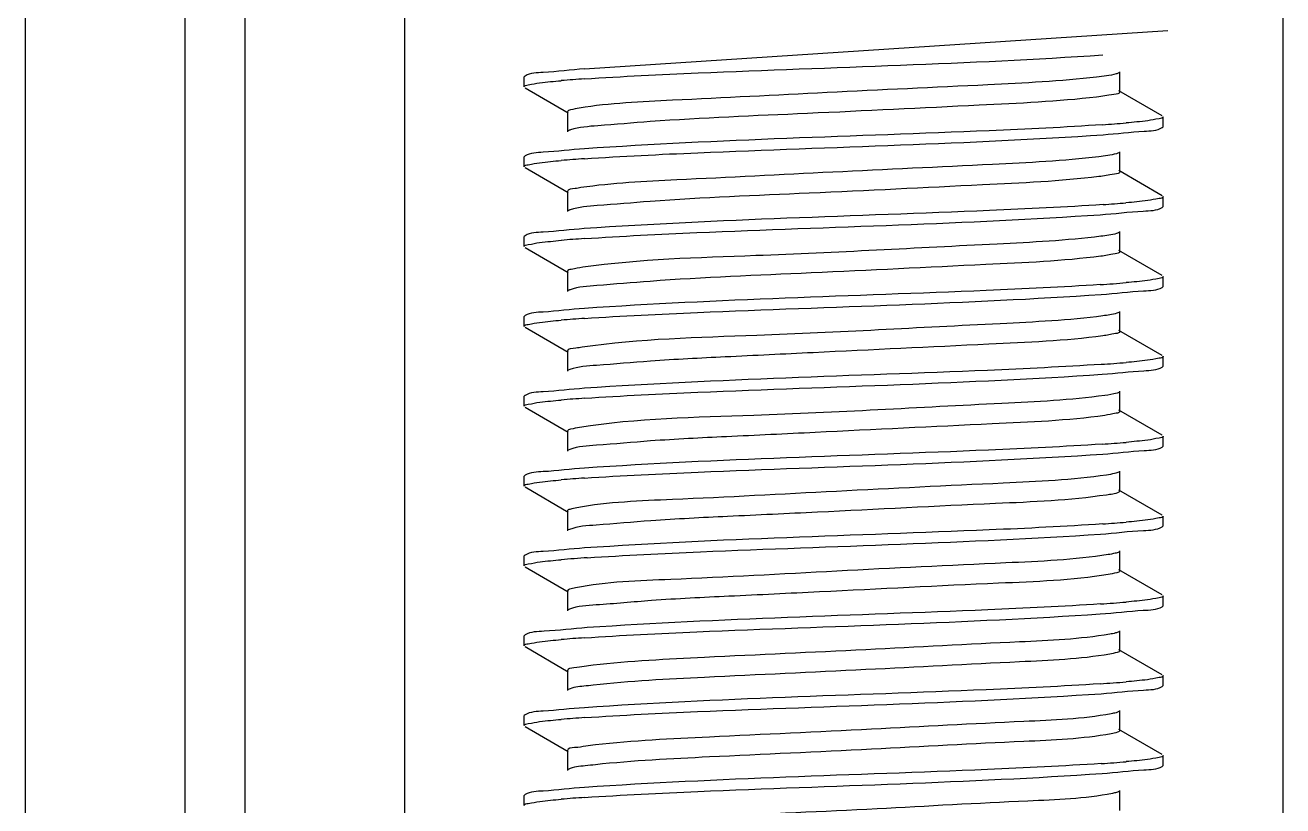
# Model space of a CAD drawing. Extents: x 1382187 to 1725648, y 860327 to 1571294.
# Drawn here: x 1512743.1 to 1513118.2, y 1215101.3 to 1215334.2 of the extents above; entities that cross this region are included whole.
import ezdxf

# ---------------------------------------------------------------- set-up
doc = ezdxf.new("R2010")
doc.units = 0
doc.header["$LTSCALE"] = 1000
doc.header["$MEASUREMENT"] = 0

msp = doc.modelspace()

# ---------------------------------------------------------------- linework, layer by layer
at = {"linetype": 'Continuous'}
for p, q in [((1512743.1, 1215988.29), (1512743.1, 1211247.26)), ((1512790.73, 1215988.29), (1512790.73, 1211247.26)), ((1512808.59, 1215988.29), (1512808.59, 1211247.26)), ((1512856.21, 1215988.29), (1512856.21, 1211247.26)), ((1513118.15, 1215988.29), (1513118.15, 1211247.26)), ((1512909.92, 1215321.12), (1513083.86, 1215332.55)), ((1512892.16, 1215319.01), (1512891.93, 1215318.75)), ((1512891.93, 1215315.78), (1512891.93, 1215318.75)), ((1512891.93, 1215315.78), (1512891.93, 1215318.75)), ((1513069.55, 1215314.29), (1513069.55, 1215320.24)), ((1512892.16, 1215315.52), (1512905.08, 1215308.03)), ((1513082.21, 1215307.11), (1513069.29, 1215314.59)), ((1512904.82, 1215308.34), (1512904.82, 1215302.38)), ((1513082.43, 1215303.87), (1513082.43, 1215306.85)), ((1513082.43, 1215303.87), (1513082.43, 1215306.85)), ((1513082.21, 1215303.61), (1513082.43, 1215303.87)), ((1512892.16, 1215295.2), (1512891.93, 1215294.94)), ((1512891.93, 1215291.96), (1512891.93, 1215294.94)), ((1512891.93, 1215291.96), (1512891.93, 1215294.94)), ((1513069.55, 1215290.48), (1513069.55, 1215296.43)), ((1512892.16, 1215291.7), (1512905.08, 1215284.22)), ((1513082.21, 1215283.3), (1513069.29, 1215290.78)), ((1512904.82, 1215284.52), (1512904.82, 1215278.57)), ((1513082.21, 1215279.8), (1513082.43, 1215280.06)), ((1513082.43, 1215280.06), (1513082.43, 1215283.03)), ((1513082.43, 1215280.06), (1513082.43, 1215283.03)), ((1513069.55, 1215266.66), (1513069.55, 1215272.62)), ((1512892.16, 1215271.39), (1512891.93, 1215271.13)), ((1512891.93, 1215268.15), (1512891.93, 1215271.13)), ((1512891.93, 1215268.15), (1512891.93, 1215271.13)), ((1512892.16, 1215267.89), (1512905.08, 1215260.41)), ((1513082.21, 1215259.48), (1513069.29, 1215266.96)), ((1512904.82, 1215260.71), (1512904.82, 1215254.76)), ((1513082.43, 1215256.25), (1513082.43, 1215259.22)), ((1513082.43, 1215256.25), (1513082.43, 1215259.22)), ((1513082.21, 1215255.98), (1513082.43, 1215256.25)), ((1512892.16, 1215247.58), (1512891.93, 1215247.32)), ((1512891.93, 1215244.34), (1512891.93, 1215247.32)), ((1512891.93, 1215244.34), (1512891.93, 1215247.32)), ((1513069.55, 1215242.85), (1513069.55, 1215248.8)), ((1512892.16, 1215244.08), (1512905.08, 1215236.6)), ((1513082.21, 1215235.67), (1513069.29, 1215243.15)), ((1512904.82, 1215236.9), (1512904.82, 1215230.94)), ((1513082.43, 1215232.43), (1513082.43, 1215235.41)), ((1512905.53, 1215231.44), (1512905.08, 1215231.25)), ((1513082.21, 1215232.17), (1513082.43, 1215232.43)), ((1512892.16, 1215223.76), (1512891.93, 1215223.5)), ((1512891.93, 1215220.53), (1512891.93, 1215223.5)), ((1512891.93, 1215220.53), (1512891.93, 1215223.5)), ((1513069.55, 1215219.04), (1513069.55, 1215224.99)), ((1512892.16, 1215220.27), (1512905.08, 1215212.78)), ((1513082.21, 1215211.86), (1513069.29, 1215219.34)), ((1512904.82, 1215213.08), (1512904.82, 1215207.13)), ((1513082.21, 1215208.36), (1513082.43, 1215208.62)), ((1513082.43, 1215208.62), (1513082.43, 1215211.6)), ((1513082.43, 1215208.62), (1513082.43, 1215211.6)), ((1512905.48, 1215207.61), (1512905.08, 1215207.43)), ((1513069.55, 1215195.22), (1513069.55, 1215201.18)), ((1512892.16, 1215199.95), (1512891.93, 1215199.69)), ((1512891.93, 1215196.71), (1512891.93, 1215199.69)), ((1512891.93, 1215196.71), (1512891.93, 1215199.69)), ((1512892.16, 1215196.45), (1512905.08, 1215188.97)), ((1513082.21, 1215188.04), (1513069.29, 1215195.53)), ((1512904.82, 1215189.27), (1512904.82, 1215183.32)), ((1513082.43, 1215184.81), (1513082.43, 1215187.78)), ((1513082.43, 1215184.81), (1513082.43, 1215187.78)), ((1512905.43, 1215183.78), (1512905.08, 1215183.62)), ((1513082.21, 1215184.55), (1513082.43, 1215184.81)), ((1512892.16, 1215176.14), (1512891.93, 1215175.88)), ((1512891.93, 1215172.9), (1512891.93, 1215175.88)), ((1512891.93, 1215172.9), (1512891.93, 1215175.88)), ((1513069.55, 1215171.41), (1513069.55, 1215177.37)), ((1512892.16, 1215172.64), (1512905.08, 1215165.16)), ((1513082.21, 1215164.23), (1513069.29, 1215171.71)), ((1512904.82, 1215165.46), (1512904.82, 1215159.51)), ((1513082.43, 1215160.99), (1513082.43, 1215163.97)), ((1513082.43, 1215160.99), (1513082.43, 1215163.97)), ((1512905.4, 1215159.95), (1512905.08, 1215159.81)), ((1513082.21, 1215160.73), (1513082.43, 1215160.99)), ((1512892.16, 1215152.32), (1512891.93, 1215152.06)), ((1513069.55, 1215147.6), (1513069.55, 1215153.55)), ((1512891.93, 1215149.09), (1512891.93, 1215152.06)), ((1512891.93, 1215149.09), (1512891.93, 1215152.06)), ((1512892.16, 1215148.83), (1512905.08, 1215141.34)), ((1513082.21, 1215140.42), (1513069.29, 1215147.9)), ((1512904.82, 1215141.65), (1512904.82, 1215135.69)), ((1513082.21, 1215136.92), (1513082.43, 1215137.18)), ((1513082.43, 1215137.18), (1513082.43, 1215140.16)), ((1513082.43, 1215137.18), (1513082.43, 1215140.16)), ((1513069.55, 1215123.79), (1513069.55, 1215129.74)), ((1512892.16, 1215128.51), (1512891.93, 1215128.25)), ((1512891.93, 1215125.27), (1512891.93, 1215128.25)), ((1512891.93, 1215125.27), (1512891.93, 1215128.25)), ((1512892.16, 1215125.01), (1512905.08, 1215117.53)), ((1513082.21, 1215116.61), (1513069.29, 1215124.09)), ((1512904.82, 1215117.83), (1512904.82, 1215111.88)), ((1513082.43, 1215113.37), (1513082.43, 1215116.35)), ((1513082.43, 1215113.37), (1513082.43, 1215116.35)), ((1513082.21, 1215113.11), (1513082.43, 1215113.37)), ((1512892.16, 1215104.7), (1512891.93, 1215104.44)), ((1512891.93, 1215101.46), (1512891.93, 1215104.44)), ((1512891.93, 1215101.46), (1512891.93, 1215104.44)), ((1513069.55, 1215099.97), (1513069.55, 1215105.93))]:
    msp.add_line(p, q, dxfattribs=at)
for centre, radius, start, end in [((1512937.3, 1214909.31), 409.75, 93.8309, 94.8034), ((1513037.09, 1215713.06), 409.49, 273.831, 274.805), ((1512937.21, 1214886.61), 408.64, 93.8384, 94.8035), ((1513037.2, 1215687.85), 408.1, 273.8416, 274.804), ((1512937.22, 1214862.72), 408.71, 93.8379, 94.8036), ((1513036.12, 1215677.53), 421.63, 273.7501, 274.8057), ((1512937.31, 1214837.72), 409.9, 93.83, 94.8034), ((1513036.53, 1215648.55), 416.44, 273.7834, 274.8062), ((1512937.33, 1214813.63), 410.18, 93.8281, 94.8033), ((1513036.86, 1215620.62), 412.32, 273.8111, 274.8058), ((1512937.3, 1214790.22), 409.77, 93.8308, 94.8034), ((1513037.08, 1215594.06), 409.56, 273.8305, 274.805), ((1512938.34, 1214753.41), 422.82, 93.743, 94.805), ((1513036.24, 1215580.77), 420.12, 273.7591, 274.8063), ((1512937.21, 1214743.71), 408.65, 93.8383, 94.8036), ((1513036.11, 1215558.65), 421.81, 273.7489, 274.8056), ((1512937.31, 1214718.67), 409.88, 93.8301, 94.8034), ((1513036.52, 1215529.64), 416.6, 273.7824, 274.8062), ((1512937.33, 1214694.56), 410.18, 93.8281, 94.8033)]:
    msp.add_arc(centre, radius, start, end, dxfattribs=at)
for points, knots in [([(1512909.92, 1215318.14), (1512921.2, 1215318.91), (1512972.71, 1215321.39), (1513024.28, 1215322.58), (1513064.45, 1215325.32)], [0, 0, 0, 0, 0.219207, 1, 1, 1, 1]), ([(1512909.95, 1215321.12), (1512905.83, 1215320.84), (1512900.06, 1215320.04), (1512893.76, 1215319.94), (1512892.16, 1215319.01)], [0, 0, 0, 0, 0.690341, 1, 1, 1, 1]), ([(1513062.63, 1215318.68), (1513051.85, 1215317.44), (1513025.03, 1215316.09), (1512982.84, 1215314.15), (1512942.26, 1215311.99), (1512917.52, 1215310.91), (1512908.34, 1215309.45)], [0, 0, 0, 0, 0.210492, 0.520764, 0.819615, 1, 1, 1, 1]), ([(1513069.29, 1215319.94), (1513069.03, 1215319.79), (1513066.84, 1215319.12), (1513064.58, 1215318.9), (1513062.63, 1215318.68)], [0, 0, 0, 0, 0.130925, 1, 1, 1, 1]), ([(1512891.93, 1215315.78), (1512891.93, 1215316.21), (1512894.22, 1215316.5), (1512895.38, 1215316.81), (1512896.53, 1215316.96)], [0, 0, 0, 0, 0.271512, 1, 1, 1, 1]), ([(1513069.54, 1215314.29), (1513069.55, 1215313.65), (1513066.03, 1215313.42), (1513064.36, 1215312.92), (1513062.63, 1215312.72)], [0, 0, 0, 0, 0.268344, 1, 1, 1, 1]), ([(1513062.63, 1215312.72), (1513051.01, 1215311.39), (1513022.22, 1215310.05), (1512977.87, 1215307.81), (1512939.84, 1215306.32), (1512916.39, 1215304.35), (1512908.36, 1215303.75), (1512905.75, 1215302.95)], [0, 0, 0, 0, 0.223118, 0.549331, 0.848052, 0.947905, 1, 1, 1, 1]), ([(1512908.34, 1215309.45), (1512907.45, 1215309.31), (1512906.5, 1215309.08), (1512904.82, 1215308.68), (1512904.82, 1215308.34)], [0, 0, 0, 0, 0.719855, 1, 1, 1, 1]), ([(1513082.43, 1215306.85), (1513082.43, 1215306.42), (1513080.17, 1215306.13), (1513079.02, 1215305.82), (1513077.87, 1215305.67)], [0, 0, 0, 0, 0.27162, 1, 1, 1, 1]), ([(1512905.75, 1215302.95), (1512905.62, 1215302.91), (1512905.39, 1215302.84), (1512905.17, 1215302.74), (1512905.08, 1215302.68)], [0, 0, 0, 0, 0.565422, 1, 1, 1, 1]), ([(1513064.45, 1215304.48), (1513053.17, 1215303.71), (1513001.66, 1215301.23), (1512950.09, 1215300.04), (1512909.92, 1215297.31)], [0, 0, 0, 0, 0.219225, 1, 1, 1, 1]), ([(1513064.54, 1215301.51), (1513068.63, 1215301.79), (1513074.36, 1215302.58), (1513080.61, 1215302.69), (1513082.21, 1215303.61)], [0, 0, 0, 0, 0.690204, 1, 1, 1, 1]), ([(1512909.85, 1215294.33), (1512921.14, 1215295.1), (1512972.7, 1215297.58), (1513024.33, 1215298.77), (1513064.54, 1215301.51)], [0, 0, 0, 0, 0.219144, 1, 1, 1, 1]), ([(1512909.92, 1215297.31), (1512905.81, 1215297.03), (1512900.05, 1215296.23), (1512893.76, 1215296.12), (1512892.16, 1215295.2)], [0, 0, 0, 0, 0.690315, 1, 1, 1, 1]), ([(1513063.28, 1215294.94), (1513052.76, 1215293.68), (1513026.26, 1215292.36), (1512984.3, 1215290.38), (1512943.4, 1215288.27), (1512918.29, 1215287.12), (1512908.83, 1215285.71)], [0, 0, 0, 0, 0.205418, 0.513768, 0.814544, 1, 1, 1, 1]), ([(1513069.28, 1215296.13), (1513069.05, 1215295.99), (1513067.08, 1215295.37), (1513065.04, 1215295.15), (1513063.28, 1215294.94)], [0, 0, 0, 0, 0.133703, 1, 1, 1, 1]), ([(1512891.93, 1215291.96), (1512891.93, 1215292.4), (1512894.21, 1215292.68), (1512895.36, 1215293), (1512896.51, 1215293.14)], [0, 0, 0, 0, 0.271571, 1, 1, 1, 1]), ([(1513063.28, 1215288.99), (1513051.77, 1215287.6), (1513022.92, 1215286.29), (1512978.36, 1215284.01), (1512939.94, 1215282.54), (1512916.31, 1215280.52), (1512908.24, 1215279.95), (1512905.66, 1215279.11)], [0, 0, 0, 0, 0.220204, 0.547586, 0.848383, 0.94851, 1, 1, 1, 1]), ([(1513069.54, 1215290.48), (1513069.55, 1215289.89), (1513066.38, 1215289.62), (1513064.85, 1215289.18), (1513063.28, 1215288.99)], [0, 0, 0, 0, 0.269649, 1, 1, 1, 1]), ([(1512908.83, 1215285.71), (1512908.25, 1215285.62), (1512907.11, 1215285.3), (1512904.83, 1215285.33), (1512904.82, 1215284.52)], [0, 0, 0, 0, 0.421018, 1, 1, 1, 1]), ([(1513064.54, 1215280.67), (1513053.26, 1215279.9), (1513001.7, 1215277.42), (1512950.07, 1215276.23), (1512909.85, 1215273.49)], [0, 0, 0, 0, 0.219059, 1, 1, 1, 1]), ([(1513063.7, 1215277.64), (1513067.99, 1215277.93), (1513073.99, 1215278.76), (1513080.54, 1215278.84), (1513082.21, 1215279.8)], [0, 0, 0, 0, 0.691064, 1, 1, 1, 1]), ([(1513082.43, 1215283.03), (1513082.43, 1215282.6), (1513080.16, 1215282.32), (1513079.02, 1215282.01), (1513077.87, 1215281.86)], [0, 0, 0, 0, 0.271621, 1, 1, 1, 1]), ([(1512905.66, 1215279.11), (1512905.55, 1215279.08), (1512905.35, 1215279.01), (1512905.16, 1215278.92), (1512905.08, 1215278.87)], [0, 0, 0, 0, 0.559972, 1, 1, 1, 1]), ([(1512909.86, 1215270.51), (1512921.04, 1215271.28), (1512972.32, 1215273.75), (1513023.66, 1215274.97), (1513063.7, 1215277.64)], [0, 0, 0, 0, 0.218315, 1, 1, 1, 1]), ([(1512909.85, 1215273.49), (1512905.76, 1215273.21), (1512900.02, 1215272.42), (1512893.76, 1215272.31), (1512892.16, 1215271.39)], [0, 0, 0, 0, 0.690246, 1, 1, 1, 1]), ([(1513069.28, 1215272.32), (1513069.07, 1215272.19), (1513067.3, 1215271.61), (1513065.47, 1215271.4), (1513063.9, 1215271.2)], [0, 0, 0, 0, 0.136714, 1, 1, 1, 1]), ([(1512891.93, 1215268.15), (1512891.93, 1215268.58), (1512894.21, 1215268.87), (1512895.36, 1215269.18), (1512896.51, 1215269.33)], [0, 0, 0, 0, 0.271569, 1, 1, 1, 1]), ([(1513063.9, 1215271.2), (1513053.64, 1215269.91), (1513019.26, 1215268.27), (1512967.81, 1215265.37), (1512926.43, 1215264.37), (1512909.36, 1215261.97)], [0, 0, 0, 0, 0.200359, 0.665926, 1, 1, 1, 1]), ([(1513063.9, 1215265.25), (1513052.5, 1215263.81), (1513023.63, 1215262.53), (1512978.87, 1215260.2), (1512940.09, 1215258.76), (1512916.25, 1215256.68), (1512908.15, 1215256.14), (1512905.59, 1215255.27)], [0, 0, 0, 0, 0.217121, 0.545559, 0.848485, 0.948981, 1, 1, 1, 1]), ([(1513069.55, 1215266.66), (1513069.55, 1215266.13), (1513066.72, 1215265.82), (1513065.31, 1215265.43), (1513063.9, 1215265.25)], [0, 0, 0, 0, 0.271205, 1, 1, 1, 1]), ([(1512909.36, 1215261.97), (1512908.22, 1215261.81), (1512907.05, 1215261.51), (1512904.82, 1215261.15), (1512904.82, 1215260.71)], [0, 0, 0, 0, 0.725085, 1, 1, 1, 1]), ([(1513082.43, 1215259.22), (1513082.43, 1215258.78), (1513080.1, 1215258.5), (1513078.92, 1215258.18), (1513077.75, 1215258.03)], [0, 0, 0, 0, 0.271165, 1, 1, 1, 1]), ([(1512905.59, 1215255.27), (1512905.49, 1215255.24), (1512905.32, 1215255.18), (1512905.15, 1215255.1), (1512905.08, 1215255.06)], [0, 0, 0, 0, 0.555073, 1, 1, 1, 1]), ([(1513063.7, 1215256.8), (1513052.38, 1215256.05), (1513001.1, 1215253.59), (1512949.76, 1215252.4), (1512909.86, 1215249.68)], [0, 0, 0, 0, 0.221032, 1, 1, 1, 1]), ([(1512909.93, 1215246.71), (1512921.15, 1215247.47), (1512972.51, 1215249.94), (1513023.94, 1215251.15), (1513064.01, 1215253.85)], [0, 0, 0, 0, 0.218794, 1, 1, 1, 1]), ([(1513064.01, 1215253.85), (1513068.23, 1215254.13), (1513074.13, 1215254.95), (1513080.57, 1215255.04), (1513082.21, 1215255.98)], [0, 0, 0, 0, 0.69076, 1, 1, 1, 1]), ([(1512909.86, 1215249.68), (1512905.76, 1215249.4), (1512900.02, 1215248.6), (1512893.76, 1215248.49), (1512892.16, 1215247.58)], [0, 0, 0, 0, 0.690251, 1, 1, 1, 1]), ([(1513064.48, 1215247.47), (1513054.35, 1215246.12), (1513019.86, 1215244.52), (1512968.17, 1215241.53), (1512926.41, 1215240.6), (1512909.2, 1215238.14)], [0, 0, 0, 0, 0.197233, 0.664604, 1, 1, 1, 1]), ([(1513069.28, 1215248.5), (1513069.08, 1215248.39), (1513067.52, 1215247.85), (1513065.88, 1215247.65), (1513064.48, 1215247.47)], [0, 0, 0, 0, 0.139964, 1, 1, 1, 1]), ([(1512891.93, 1215244.34), (1512891.93, 1215244.77), (1512894.22, 1215245.06), (1512895.38, 1215245.37), (1512896.53, 1215245.52)], [0, 0, 0, 0, 0.271503, 1, 1, 1, 1]), ([(1513069.55, 1215242.85), (1513069.55, 1215242.37), (1513067.04, 1215242.03), (1513065.75, 1215241.68), (1513064.48, 1215241.51)], [0, 0, 0, 0, 0.272967, 1, 1, 1, 1]), ([(1513064.48, 1215241.51), (1513053.22, 1215240.01), (1513024.35, 1215238.76), (1512986.82, 1215236.89), (1512953.17, 1215235.28), (1512931.59, 1215234.24), (1512916.23, 1215232.85), (1512908.07, 1215232.33), (1512905.53, 1215231.44)], [0, 0, 0, 0, 0.213883, 0.543283, 0.707942, 0.848388, 0.949336, 1, 1, 1, 1]), ([(1512909.2, 1215238.14), (1512908.56, 1215238.05), (1512907.33, 1215237.7), (1512904.82, 1215237.78), (1512904.82, 1215236.9)], [0, 0, 0, 0, 0.42179, 1, 1, 1, 1]), ([(1513082.43, 1215235.41), (1513082.43, 1215234.97), (1513080.13, 1215234.69), (1513078.97, 1215234.37), (1513077.81, 1215234.22)], [0, 0, 0, 0, 0.27139, 1, 1, 1, 1]), ([(1513064.01, 1215233.01), (1513052.72, 1215232.25), (1513001.35, 1215229.78), (1512949.93, 1215228.59), (1512909.93, 1215225.87)], [0, 0, 0, 0, 0.220239, 1, 1, 1, 1]), ([(1513064.27, 1215230.05), (1513068.42, 1215230.33), (1513074.24, 1215231.14), (1513080.59, 1215231.24), (1513082.21, 1215232.17)], [0, 0, 0, 0, 0.690501, 1, 1, 1, 1]), ([(1512909.95, 1215222.9), (1512921.2, 1215223.66), (1512972.64, 1215226.14), (1513024.15, 1215227.34), (1513064.27, 1215230.05)], [0, 0, 0, 0, 0.219088, 1, 1, 1, 1]), ([(1512909.93, 1215225.87), (1512905.82, 1215225.59), (1512900.05, 1215224.79), (1512893.76, 1215224.68), (1512892.16, 1215223.76)], [0, 0, 0, 0, 0.690324, 1, 1, 1, 1]), ([(1513065.04, 1215223.73), (1513054.89, 1215222.3), (1513019.91, 1215220.77), (1512967.81, 1215217.57), (1512925.57, 1215216.91), (1512908.43, 1215214.21)], [0, 0, 0, 0, 0.195888, 0.668212, 1, 1, 1, 1]), ([(1513069.28, 1215224.69), (1513069.1, 1215224.59), (1513067.72, 1215224.09), (1513066.27, 1215223.91), (1513065.04, 1215223.73)], [0, 0, 0, 0, 0.143518, 1, 1, 1, 1]), ([(1512891.93, 1215220.53), (1512891.93, 1215220.96), (1512894.22, 1215221.24), (1512895.38, 1215221.56), (1512896.54, 1215221.71)], [0, 0, 0, 0, 0.27149, 1, 1, 1, 1]), ([(1513065.04, 1215217.78), (1513053.93, 1215216.21), (1513025.06, 1215215.01), (1512987.46, 1215213.1), (1512953.52, 1215211.48), (1512931.7, 1215210.45), (1512916.23, 1215209.01), (1512908, 1215208.53), (1512905.48, 1215207.61)], [0, 0, 0, 0, 0.210506, 0.540786, 0.706621, 0.84812, 0.949594, 1, 1, 1, 1]), ([(1513069.55, 1215219.04), (1513069.54, 1215218.6), (1513067.34, 1215218.24), (1513066.17, 1215217.94), (1513065.04, 1215217.78)], [0, 0, 0, 0, 0.275042, 1, 1, 1, 1]), ([(1512908.43, 1215214.21), (1512907.52, 1215214.07), (1512906.56, 1215213.83), (1512904.82, 1215213.44), (1512904.82, 1215213.08)], [0, 0, 0, 0, 0.720573, 1, 1, 1, 1]), ([(1513064.27, 1215209.22), (1513052.98, 1215208.45), (1513001.54, 1215205.98), (1512950.04, 1215204.78), (1512909.95, 1215202.06)], [0, 0, 0, 0, 0.219626, 1, 1, 1, 1]), ([(1513082.43, 1215211.6), (1513082.43, 1215211.16), (1513080.16, 1215210.88), (1513079, 1215210.57), (1513077.85, 1215210.42)], [0, 0, 0, 0, 0.271542, 1, 1, 1, 1]), ([(1512909.92, 1215199.08), (1512921.2, 1215199.85), (1512972.71, 1215202.33), (1513024.28, 1215203.52), (1513064.44, 1215206.25)], [0, 0, 0, 0, 0.219207, 1, 1, 1, 1]), ([(1513064.44, 1215206.25), (1513068.55, 1215206.53), (1513074.32, 1215207.33), (1513080.6, 1215207.44), (1513082.21, 1215208.36)], [0, 0, 0, 0, 0.690315, 1, 1, 1, 1]), ([(1512909.95, 1215202.06), (1512905.83, 1215201.78), (1512900.06, 1215200.98), (1512893.76, 1215200.87), (1512892.16, 1215199.95)], [0, 0, 0, 0, 0.690341, 1, 1, 1, 1]), ([(1512891.93, 1215196.71), (1512891.93, 1215197.15), (1512894.22, 1215197.43), (1512895.38, 1215197.75), (1512896.53, 1215197.9)], [0, 0, 0, 0, 0.271511, 1, 1, 1, 1]), ([(1513065.56, 1215199.99), (1513055.39, 1215198.47), (1513028.45, 1215197.31), (1512985.31, 1215195.18), (1512942.95, 1215192.87), (1512916.99, 1215191.94), (1512907.59, 1215190.26)], [0, 0, 0, 0, 0.195054, 0.509751, 0.81902, 1, 1, 1, 1]), ([(1513069.28, 1215200.88), (1513068.88, 1215200.65), (1513067.62, 1215200.34), (1513066.37, 1215200.12), (1513065.56, 1215199.99)], [0, 0, 0, 0, 0.361946, 1, 1, 1, 1]), ([(1513065.56, 1215194.04), (1513054.61, 1215192.4), (1513025.77, 1215191.27), (1512988.12, 1215189.31), (1512953.9, 1215187.69), (1512931.84, 1215186.65), (1512916.24, 1215185.19), (1512907.95, 1215184.73), (1512905.43, 1215183.78)], [0, 0, 0, 0, 0.207, 0.538089, 0.705109, 0.8477, 0.949766, 1, 1, 1, 1]), ([(1513069.55, 1215195.22), (1513069.54, 1215195.1), (1513068.18, 1215194.15), (1513066.83, 1215194.23), (1513065.56, 1215194.04)], [0, 0, 0, 0, 0.092175, 1, 1, 1, 1]), ([(1512907.59, 1215190.26), (1512906.89, 1215190.13), (1512906.11, 1215189.95), (1512904.82, 1215189.56), (1512904.82, 1215189.27)], [0, 0, 0, 0, 0.714305, 1, 1, 1, 1]), ([(1513082.43, 1215187.78), (1513082.43, 1215187.35), (1513080.17, 1215187.07), (1513079.02, 1215186.75), (1513077.87, 1215186.61)], [0, 0, 0, 0, 0.271618, 1, 1, 1, 1]), ([(1513064.44, 1215185.42), (1513053.16, 1215184.65), (1513001.66, 1215182.17), (1512950.09, 1215180.98), (1512909.92, 1215178.24)], [0, 0, 0, 0, 0.219234, 1, 1, 1, 1]), ([(1512910.73, 1215175.32), (1512921.97, 1215176.07), (1512972.98, 1215178.52), (1513024.06, 1215179.74), (1513063.79, 1215182.39)], [0, 0, 0, 0, 0.220435, 1, 1, 1, 1]), ([(1513063.79, 1215182.39), (1513068.05, 1215182.68), (1513074.03, 1215183.51), (1513080.55, 1215183.59), (1513082.21, 1215184.55)], [0, 0, 0, 0, 0.690986, 1, 1, 1, 1]), ([(1512909.92, 1215178.24), (1512905.81, 1215177.97), (1512900.05, 1215177.17), (1512893.76, 1215177.06), (1512892.16, 1215176.14)], [0, 0, 0, 0, 0.690316, 1, 1, 1, 1]), ([(1513066.06, 1215176.26), (1513055.97, 1215174.65), (1513028.88, 1215173.56), (1512985.41, 1215171.38), (1512942.71, 1215168.98), (1512916.56, 1215168.17), (1512907.23, 1215166.38)], [0, 0, 0, 0, 0.192604, 0.509424, 0.820982, 1, 1, 1, 1]), ([(1513069.28, 1215177.06), (1513068.93, 1215176.86), (1513067.83, 1215176.58), (1513066.75, 1215176.37), (1513066.06, 1215176.26)], [0, 0, 0, 0, 0.367593, 1, 1, 1, 1]), ([(1512891.93, 1215172.9), (1512891.93, 1215173.34), (1512894.28, 1215173.62), (1512895.46, 1215173.95), (1512896.64, 1215174.1)], [0, 0, 0, 0, 0.271089, 1, 1, 1, 1]), ([(1513069.54, 1215171.41), (1513069.54, 1215171.07), (1513067.88, 1215170.67), (1513066.93, 1215170.45), (1513066.06, 1215170.31)], [0, 0, 0, 0, 0.280331, 1, 1, 1, 1]), ([(1513066.06, 1215170.31), (1513055.28, 1215168.58), (1513026.47, 1215167.54), (1512988.8, 1215165.53), (1512954.3, 1215163.89), (1512932, 1215162.86), (1512916.27, 1215161.36), (1512907.9, 1215160.93), (1512905.4, 1215159.95)], [0, 0, 0, 0, 0.203373, 0.535211, 0.703427, 0.847147, 0.949865, 1, 1, 1, 1]), ([(1512907.23, 1215166.38), (1512906.62, 1215166.26), (1512905.93, 1215166.1), (1512904.82, 1215165.71), (1512904.82, 1215165.46)], [0, 0, 0, 0, 0.710691, 1, 1, 1, 1]), ([(1513082.43, 1215163.97), (1513082.43, 1215163.53), (1513080.11, 1215163.25), (1513078.94, 1215162.93), (1513077.78, 1215162.78)], [0, 0, 0, 0, 0.271257, 1, 1, 1, 1]), ([(1513063.79, 1215161.56), (1513052.58, 1215160.81), (1513001.56, 1215158.36), (1512950.49, 1215157.14), (1512910.73, 1215154.49)], [0, 0, 0, 0, 0.219935, 1, 1, 1, 1]), ([(1513063.69, 1215158.58), (1513067.98, 1215158.86), (1513073.99, 1215159.69), (1513080.54, 1215159.78), (1513082.21, 1215160.73)], [0, 0, 0, 0, 0.691075, 1, 1, 1, 1]), ([(1512909.86, 1215151.45), (1512921.04, 1215152.21), (1512972.31, 1215154.68), (1513023.65, 1215155.9), (1513063.69, 1215158.58)], [0, 0, 0, 0, 0.218297, 1, 1, 1, 1]), ([(1512910.73, 1215154.49), (1512906.43, 1215154.2), (1512900.41, 1215153.36), (1512893.83, 1215153.29), (1512892.16, 1215152.32)], [0, 0, 0, 0, 0.691141, 1, 1, 1, 1]), ([(1513066.52, 1215152.52), (1513057.64, 1215151), (1513033.3, 1215150), (1512993.06, 1215147.79), (1512950.66, 1215145.87), (1512923.5, 1215144.5), (1512912.46, 1215143.29)], [0, 0, 0, 0, 0.175014, 0.471824, 0.784132, 1, 1, 1, 1]), ([(1513069.28, 1215153.25), (1513068.97, 1215153.07), (1513068.04, 1215152.81), (1513067.11, 1215152.62), (1513066.52, 1215152.52)], [0, 0, 0, 0, 0.373885, 1, 1, 1, 1]), ([(1512891.93, 1215149.09), (1512891.93, 1215149.52), (1512894.21, 1215149.81), (1512895.36, 1215150.12), (1512896.51, 1215150.27)], [0, 0, 0, 0, 0.271572, 1, 1, 1, 1]), ([(1513066.52, 1215146.57), (1513057.64, 1215145.05), (1513033.3, 1215144.05), (1512993.06, 1215141.84), (1512950.66, 1215139.92), (1512923.5, 1215138.55), (1512912.46, 1215137.34)], [0, 0, 0, 0, 0.175014, 0.471824, 0.784132, 1, 1, 1, 1]), ([(1513069.54, 1215147.6), (1513069.54, 1215147.29), (1513068.12, 1215146.9), (1513067.28, 1215146.7), (1513066.52, 1215146.57)], [0, 0, 0, 0, 0.283723, 1, 1, 1, 1]), ([(1512912.46, 1215143.29), (1512910.55, 1215143.08), (1512908.72, 1215142.52), (1512904.82, 1215142.35), (1512904.82, 1215141.65)], [0, 0, 0, 0, 0.732819, 1, 1, 1, 1]), ([(1512912.46, 1215137.34), (1512911.53, 1215137.24), (1512909.09, 1215136.87), (1512906.44, 1215136.78), (1512905.08, 1215135.99)], [0, 0, 0, 0, 0.371801, 1, 1, 1, 1]), ([(1513063.69, 1215137.74), (1513052.37, 1215136.98), (1513001.09, 1215134.52), (1512949.75, 1215133.33), (1512909.86, 1215130.61)], [0, 0, 0, 0, 0.22106, 1, 1, 1, 1]), ([(1513082.43, 1215140.16), (1513082.43, 1215139.72), (1513080.1, 1215139.44), (1513078.92, 1215139.11), (1513077.75, 1215138.96)], [0, 0, 0, 0, 0.271157, 1, 1, 1, 1]), ([(1512909.93, 1215127.64), (1512921.15, 1215128.41), (1512972.51, 1215130.88), (1513023.93, 1215132.09), (1513064, 1215134.78)], [0, 0, 0, 0, 0.218782, 1, 1, 1, 1]), ([(1513064, 1215134.78), (1513068.22, 1215135.07), (1513074.13, 1215135.89), (1513080.57, 1215135.98), (1513082.21, 1215136.92)], [0, 0, 0, 0, 0.69077, 1, 1, 1, 1]), ([(1512909.86, 1215130.61), (1512905.76, 1215130.34), (1512900.02, 1215129.54), (1512893.76, 1215129.43), (1512892.16, 1215128.51)], [0, 0, 0, 0, 0.690248, 1, 1, 1, 1]), ([(1512891.93, 1215125.27), (1512891.93, 1215125.71), (1512894.22, 1215125.99), (1512895.38, 1215126.31), (1512896.53, 1215126.46)], [0, 0, 0, 0, 0.271504, 1, 1, 1, 1]), ([(1513066.95, 1215128.79), (1513058.37, 1215127.2), (1513034.41, 1215126.29), (1512994.52, 1215124.02), (1512951.92, 1215122.14), (1512924.45, 1215120.74), (1512913.17, 1215119.55)], [0, 0, 0, 0, 0.169916, 0.464788, 0.779028, 1, 1, 1, 1]), ([(1513069.28, 1215129.44), (1513069.01, 1215129.28), (1513068.23, 1215129.04), (1513067.44, 1215128.88), (1513066.95, 1215128.79)], [0, 0, 0, 0, 0.380929, 1, 1, 1, 1]), ([(1513066.95, 1215122.83), (1513058.37, 1215121.25), (1513034.41, 1215120.34), (1512994.52, 1215118.07), (1512951.92, 1215116.18), (1512924.45, 1215114.79), (1512913.17, 1215113.6)], [0, 0, 0, 0, 0.169916, 0.464788, 0.779028, 1, 1, 1, 1]), ([(1513069.54, 1215123.79), (1513069.54, 1215123.52), (1513068.35, 1215123.12), (1513067.6, 1215122.95), (1513066.95, 1215122.83)], [0, 0, 0, 0, 0.287813, 1, 1, 1, 1]), ([(1512913.17, 1215119.55), (1512911.08, 1215119.34), (1512909.1, 1215118.71), (1512904.82, 1215118.59), (1512904.82, 1215117.83)], [0, 0, 0, 0, 0.733736, 1, 1, 1, 1]), ([(1513082.43, 1215116.35), (1513082.43, 1215115.91), (1513080.13, 1215115.63), (1513078.97, 1215115.31), (1513077.81, 1215115.16)], [0, 0, 0, 0, 0.271384, 1, 1, 1, 1]), ([(1512913.17, 1215113.6), (1512912.15, 1215113.49), (1512909.47, 1215113.1), (1512906.57, 1215113.04), (1512905.08, 1215112.18)], [0, 0, 0, 0, 0.373853, 1, 1, 1, 1]), ([(1513064, 1215113.95), (1513052.7, 1215113.19), (1513001.35, 1215110.72), (1512949.93, 1215109.53), (1512909.93, 1215106.81)], [0, 0, 0, 0, 0.220263, 1, 1, 1, 1]), ([(1512909.95, 1215103.83), (1512921.2, 1215104.6), (1512972.64, 1215107.07), (1513024.14, 1215108.27), (1513064.26, 1215110.99)], [0, 0, 0, 0, 0.219081, 1, 1, 1, 1]), ([(1513064.26, 1215110.99), (1513068.42, 1215111.27), (1513074.24, 1215112.08), (1513080.59, 1215112.18), (1513082.21, 1215113.11)], [0, 0, 0, 0, 0.690508, 1, 1, 1, 1]), ([(1512909.93, 1215106.81), (1512905.82, 1215106.53), (1512900.05, 1215105.73), (1512893.76, 1215105.62), (1512892.16, 1215104.7)], [0, 0, 0, 0, 0.690323, 1, 1, 1, 1]), ([(1513067.34, 1215105.05), (1513059.06, 1215103.39), (1513035.49, 1215102.6), (1512995.98, 1215100.25), (1512953.2, 1215098.4), (1512925.44, 1215096.98), (1512913.91, 1215095.82)], [0, 0, 0, 0, 0.164798, 0.457724, 0.773903, 1, 1, 1, 1]), ([(1513069.28, 1215105.63), (1513069.05, 1215105.49), (1513068.4, 1215105.28), (1513067.75, 1215105.13), (1513067.34, 1215105.05)], [0, 0, 0, 0, 0.388853, 1, 1, 1, 1]), ([(1512891.93, 1215101.46), (1512891.93, 1215101.9), (1512894.22, 1215102.18), (1512895.38, 1215102.5), (1512896.54, 1215102.65)], [0, 0, 0, 0, 0.271489, 1, 1, 1, 1])]:
    msp.add_open_spline(points, degree=3, knots=knots, dxfattribs=at)
for points in [[(1512896.53, 1215316.96), (1512898.68, 1215317.24), (1512900.83, 1215317.44), (1512902.99, 1215317.62)], [(1513077.87, 1215305.67), (1513075.72, 1215305.39), (1513073.55, 1215305.19), (1513071.39, 1215305)], [(1512896.51, 1215293.14), (1512898.66, 1215293.42), (1512900.83, 1215293.62), (1512902.99, 1215293.81)], [(1513077.87, 1215281.86), (1513075.71, 1215281.58), (1513073.54, 1215281.37), (1513071.38, 1215281.19)], [(1512896.51, 1215269.33), (1512898.66, 1215269.61), (1512900.83, 1215269.81), (1512902.99, 1215270)], [(1513077.75, 1215258.03), (1513075.65, 1215257.76), (1513073.55, 1215257.56), (1513071.45, 1215257.38)], [(1512896.53, 1215245.52), (1512898.68, 1215245.8), (1512900.83, 1215246), (1512902.99, 1215246.18)], [(1513077.81, 1215234.22), (1513075.69, 1215233.95), (1513073.56, 1215233.75), (1513071.43, 1215233.57)], [(1512896.54, 1215221.71), (1512898.68, 1215221.99), (1512900.83, 1215222.19), (1512902.98, 1215222.37)], [(1513077.85, 1215210.42), (1513075.71, 1215210.14), (1513073.56, 1215209.94), (1513071.41, 1215209.75)], [(1512896.53, 1215197.9), (1512898.68, 1215198.17), (1512900.83, 1215198.37), (1512902.99, 1215198.56)], [(1513077.87, 1215186.61), (1513075.72, 1215186.33), (1513073.55, 1215186.12), (1513071.39, 1215185.94)], [(1512896.64, 1215174.1), (1512898.73, 1215174.36), (1512900.82, 1215174.56), (1512902.92, 1215174.74)], [(1513077.78, 1215162.78), (1513075.67, 1215162.51), (1513073.56, 1215162.31), (1513071.44, 1215162.13)], [(1512896.51, 1215150.27), (1512898.66, 1215150.55), (1512900.83, 1215150.75), (1512902.99, 1215150.93)], [(1513077.75, 1215138.96), (1513075.65, 1215138.69), (1513073.55, 1215138.5), (1513071.45, 1215138.32)], [(1512896.53, 1215126.46), (1512898.68, 1215126.74), (1512900.83, 1215126.94), (1512902.99, 1215127.12)], [(1513077.81, 1215115.16), (1513075.69, 1215114.88), (1513073.56, 1215114.69), (1513071.43, 1215114.51)], [(1512896.54, 1215102.65), (1512898.68, 1215102.92), (1512900.83, 1215103.12), (1512902.98, 1215103.31)]]:
    msp.add_open_spline(points, degree=3, dxfattribs=at)

doc.saveas('drawing.dxf')
